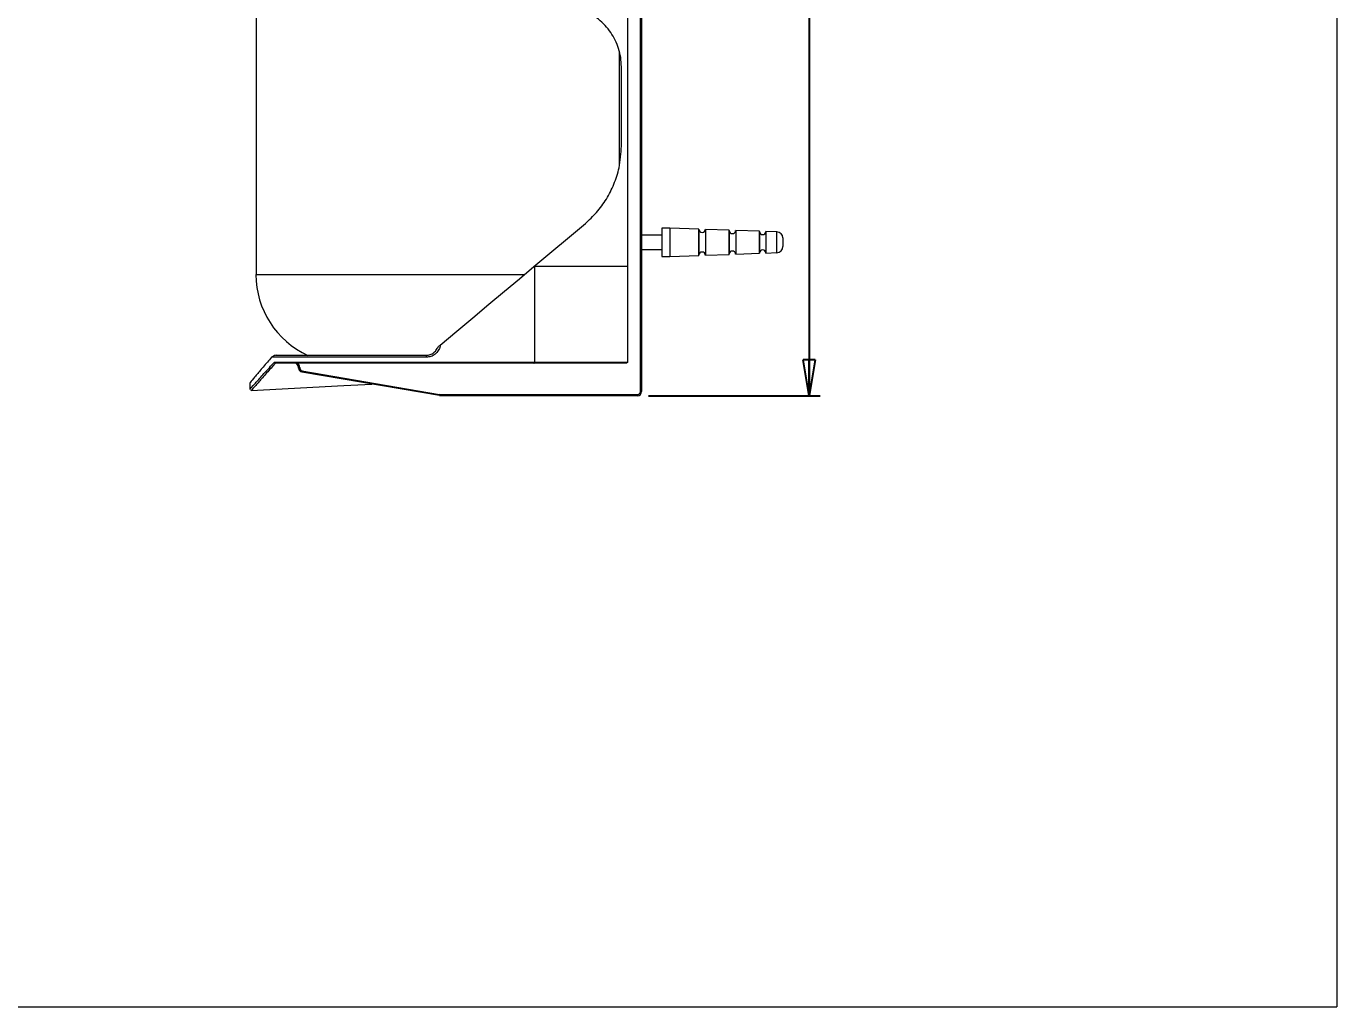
# Model space of a CAD drawing. Header units: millimetres. Extents: x 3 to 208, y 3 to 295.
# Drawn here: x 88.2 to 208.4, y 2.6 to 92.6 of the extents above; entities that cross this region are included whole.
import ezdxf

# ---------------------------------------------------------------- set-up
doc = ezdxf.new("R2010")
doc.units = ezdxf.units.MM
doc.layers.add('LEVEL0', color=179, linetype='Continuous')
doc.styles.add('SLDTEXTSTYLE0', font='TXT', dxfattribs={"width": 0.75})
doc.dimstyles.new('SLDDIMSTYLE1', dxfattribs={"dimtxt": 3.5, "dimasz": 3.302, "dimexe": 0, "dimexo": 0.0625, "dimgap": 0.875, "dimtad": 1, "dimdec": 0, "dimlfac": 2.7, "dimrnd": 1e-09, "dimzin": 12, "dimdsep": 46, "dimtxsty": 'SLDTEXTSTYLE0', "dimblk1": 'CLOSED', "dimblk2": 'CLOSED', "dimsah": 1, "dimcen": 0.09, "dimadec": 0, "dimazin": 3, "dimtfac": 1, "dimtofl": 0, "dimtmove": 0, "dimatfit": 3, "dimldrblk": 'CLOSED', "dimfxl": 0, "dimfrac": 2, "dimtolj": 1, "dimtzin": 12, "dimarcsym": 0})

# ---------------------------------------------------------------- blocks, each defined once
blk = doc.blocks.new('_CLOSED')
at = {"color": 0, "linetype": 'ByBlock', "lineweight": -2}
for p, q in [((-1, 0.166667), (0, 0)), ((-1, 0.166667), (-1, -0.166667)), ((0, 0), (-1, -0.166667)), ((0, 0), (-1, 0))]:
    blk.add_line(p, q, dxfattribs=at)
blk = doc.blocks.new('_D_6')
at = {"layer": 'LEVEL0', "color": 7}
for p, q in [((129.15, 174.92), (161, 174.92)), ((160, 174.92), (160, 58.69)), ((145.26, 58.69), (161, 58.69))]:
    blk.add_line(p, q, dxfattribs=at)
at = {"layer": 'LEVEL0', "color": 7, "xscale": 3.302, "yscale": 3.302}
for p, rotation in [((160, 174.92), 90.0000000000004), ((160, 58.69), 270.0000000000004)]:
    blk.add_blockref('_CLOSED', p, dxfattribs=dict(at, rotation=rotation))
at = {"layer": 'LEVEL0', "color": 7, "insert": (155.49, 109.74), "char_height": 3.5, "attachment_point": 1, "rotation": 90, "style": 'SLDTEXTSTYLE0'}
blk.add_mtext('314', dxfattribs=at)

msp = doc.modelspace()

# ---------------------------------------------------------------- linework, layer by layer
at = {"color": 8, "linetype": 'Continuous', "lineweight": 0}
for p, q in [((144.52, 59.06), (144.52, 145.73)), ((157.05, 71.82), (157.05, 73.72)), ((109.26, 69.8), (118.41, 69.8)), ((118.41, 69.8), (133.87, 69.8)), ((134.8, 70.55), (134.75, 70.55)), ((134.8, 70.55), (134.8, 61.77)), ((143.33, 70.55), (134.8, 70.55)), ((124.86, 62.21), (110.69, 62.21)), ((110.95, 61.77), (134.8, 61.77)), ((134.8, 61.77), (143.33, 61.77)), ((113.26, 61.29), (113.15, 61.29)), ((113.26, 61.23), (113.15, 61.23)), ((113.26, 61.29), (113.26, 61.23)), ((113.47, 60.97), (126.1, 58.81)), ((144.52, 59.06), (144.63, 59.06)), ((126.14, 58.81), (144.26, 58.81)), ((126.14, 58.81), (126.14, 58.69)), ((144.26, 58.81), (144.26, 58.69))]:
    msp.add_line(p, q, dxfattribs=at)
at = {"color": 7, "linetype": 'Continuous', "lineweight": 15}
for p, q in [((144.63, 145.73), (144.63, 59.06)), ((109.26, 132.77), (109.26, 69.8)), ((143.33, 94.43), (143.33, 70.55)), ((142.59, 79.88), (142.59, 90.24)), ((142.78, 81.6), (142.78, 88.88)), ((134.75, 70.55), (139.47, 74.5)), ((146.48, 73.42), (144.63, 73.42)), ((147.22, 74.06), (146.48, 74.06)), ((146.48, 74.06), (146.48, 71.47)), ((149.89, 73.97), (147.22, 74.06)), ((147.22, 74.06), (147.22, 71.47)), ((149.89, 71.56), (149.89, 73.97)), ((149.89, 73.96), (149.89, 71.58)), ((152.66, 73.87), (150.48, 73.95)), ((150.48, 73.95), (150.48, 73)), ((152.66, 71.66), (152.66, 73.87)), ((152.66, 73.86), (152.66, 71.67)), ((155.44, 73.78), (153.26, 73.85)), ((153.26, 73.85), (153.26, 72.98)), ((155.44, 71.76), (155.44, 73.78)), ((155.44, 73.77), (155.44, 71.77)), ((157.05, 73.72), (156.03, 73.76)), ((156.03, 73.76), (156.03, 72.96)), ((150.48, 73), (150.48, 71.59)), ((153.26, 72.98), (153.26, 71.68)), ((156.03, 72.96), (156.03, 71.78)), ((157.59, 73.17), (157.59, 72.37)), ((144.63, 72.12), (146.48, 72.12)), ((146.48, 71.47), (147.22, 71.47)), ((147.22, 71.47), (149.89, 71.56)), ((150.48, 71.59), (152.66, 71.66)), ((153.26, 71.68), (155.44, 71.76)), ((156.03, 71.78), (157.05, 71.82)), ((143.33, 70.55), (143.33, 61.77)), ((134.74, 61.66), (111.06, 61.66)), ((111.09, 62.4), (124.88, 62.4)), ((143.12, 61.66), (134.74, 61.66)), ((113.15, 61.23), (113.15, 61.29)), ((126.08, 58.7), (113.45, 60.86)), ((108.7, 59.91), (108.7, 59.28)), ((144.26, 58.69), (126.14, 58.69))]:
    msp.add_line(p, q, dxfattribs=at)
at = {"color": 7, "linetype": 'Continuous', "lineweight": 15, "flags": 128}
for points in [[(126.16, 63.34), (127.67, 64.6), (129.15, 65.85), (130.62, 67.08), (132.05, 68.28), (133.43, 69.43), (134.75, 70.55)], [(143.33, 61.77), (143.33, 61.75), (143.31, 61.73), (143.29, 61.71), (143.27, 61.69), (143.24, 61.68), (143.2, 61.67), (143.16, 61.66), (143.12, 61.66)], [(108.82, 59.16), (117.32, 59.62), (119.89, 59.76)]]:
    msp.add_lwpolyline(points, dxfattribs=at)
at = {"color": 8, "linetype": 'Continuous', "lineweight": 0, "flags": 128}
for points in [[(134.74, 61.66), (134.75, 61.66), (134.76, 61.67), (134.77, 61.68), (134.78, 61.69), (134.79, 61.71), (134.79, 61.73), (134.8, 61.75), (134.8, 61.77)], [(113.47, 60.97), (113.47, 60.95), (113.47, 60.93), (113.46, 60.91), (113.46, 60.9), (113.46, 60.88), (113.45, 60.87), (113.45, 60.87), (113.45, 60.86)], [(126.1, 58.81), (126.09, 58.79), (126.09, 58.77), (126.09, 58.75), (126.08, 58.73), (126.08, 58.72), (126.08, 58.71), (126.08, 58.7), (126.08, 58.7)]]:
    msp.add_lwpolyline(points, dxfattribs=at)
at = {"color": 7, "linetype": 'Continuous', "lineweight": 15}
for centre, radius, start, end in [((150.18, 73.96), 0.296, 181.9992, 358.0008), ((152.96, 73.86), 0.296, 181.9992, 358.0008), ((155.74, 73.77), 0.296, 181.9992, 358.0008), ((157.03, 73.17), 0.556, 0.0005, 87.9994), ((157.03, 72.37), 0.556, 272.0006, 359.9995), ((150.18, 71.58), 0.296, 1.9992, 178.0008), ((152.96, 71.67), 0.296, 2.0014, 177.9986), ((155.74, 71.77), 0.296, 2.0014, 177.9986), ((117.4, 69.8), 8.15, 179.9999, 245.38), ((112.78, 61.29), 0.37, 0.0015, 89.9993), ((113.52, 61.23), 0.37, 180.0009, 260.2716), ((144.26, 59.06), 0.37, 270.0003, 359.9988), ((126.14, 59.07), 0.372, 260.2925, 269.9887)]:
    msp.add_arc(centre, radius, start, end, dxfattribs=at)
at = {"color": 8, "linetype": 'Continuous', "lineweight": 0}
for centre, radius, start, end in [((112.78, 61.29), 0.481, 359.9982, 50.2862), ((125.63, 62.26), 0.763, 169.4969, 183.4666), ((113.52, 61.23), 0.259, 179.9995, 260.274), ((144.26, 59.06), 0.259, 270.002, 359.9977), ((126.14, 59.07), 0.26, 260.2832, 269.9804)]:
    msp.add_arc(centre, radius, start, end, dxfattribs=at)
at = {"color": 7, "linetype": 'Continuous', "lineweight": 15}
for points, knots in [([(142.78, 88.88), (142.76, 89.16), (142.74, 89.73), (142.54, 90.55), (142.23, 91.32), (141.81, 92.04), (141.29, 92.69), (140.66, 93.27), (139.93, 93.76), (139.08, 94.14), (138.18, 94.39), (137.54, 94.42), (137.22, 94.43)], [0, 0, 0, 0, 0.097384, 0.194118, 0.289335, 0.383017, 0.479578, 0.574304, 0.678268, 0.780546, 0.89066, 1, 1, 1, 1]), ([(139.47, 74.5), (139.82, 74.83), (140.55, 75.5), (141.43, 76.72), (142.13, 78.1), (142.66, 79.73), (142.73, 80.93), (142.78, 81.6)], [0, 0, 0, 0, 0.178936, 0.367203, 0.555291, 0.753851, 1, 1, 1, 1]), ([(124.88, 62.4), (125, 62.41), (125.25, 62.43), (125.58, 62.63), (125.81, 62.87), (125.89, 63.06), (125.92, 63.14)], [0, 0, 0, 0, 0.273265, 0.546793, 0.820201, 1, 1, 1, 1]), ([(125.92, 63.14), (125.92, 63.14), (125.93, 63.15), (125.95, 63.16), (126, 63.2), (126.07, 63.26), (126.13, 63.31), (126.16, 63.34)], [0, 0, 0, 0, 0.019264, 0.087274, 0.251111, 0.601787, 1, 1, 1, 1]), ([(110.69, 62.21), (110.43, 61.92), (109.98, 61.4), (109.29, 60.59), (109.07, 60.33), (108.65, 59.82), (108.72, 59.9), (108.73, 59.91)], [0, 0, 0, 0, 0.391169, 0.705945, 0.899731, 0.993836, 1, 1, 1, 1]), ([(108.7, 59.28), (108.7, 59.27), (108.65, 59.22), (109.07, 59.69), (109.28, 59.93), (110.09, 60.85), (110.64, 61.43), (110.95, 61.77)], [0, 0, 0, 0, 0.001235, 0.066855, 0.255863, 0.574461, 1, 1, 1, 1]), ([(111.03, 61.66), (111.03, 61.66), (110.96, 61.59), (110.63, 61.21), (110.1, 60.64), (109.38, 59.81), (109.18, 59.58), (108.77, 59.1), (108.82, 59.16), (108.82, 59.16)], [0, 0, 0, 0, 0.0000047, 0.0862093, 0.4514924, 0.7423713, 0.9281844, 0.9987676, 1, 1, 1, 1]), ([(110.69, 62.21), (110.74, 62.26), (110.81, 62.32), (110.9, 62.36), (110.93, 62.37)], [0, 0, 0, 0, 0.687973, 1, 1, 1, 1]), ([(111.09, 62.4), (111.09, 62.4), (111.04, 62.4), (110.98, 62.38), (110.93, 62.37)], [0, 0, 0, 0, 0.009097, 1, 1, 1, 1]), ([(111.03, 61.66), (111.02, 61.66), (111, 61.67), (110.97, 61.7), (110.96, 61.73), (110.95, 61.76), (110.95, 61.77), (110.95, 61.77)], [0, 0, 0, 0, 0.238909, 0.489155, 0.74992, 0.98723, 1, 1, 1, 1]), ([(111.06, 61.66), (111.05, 61.66), (111.04, 61.66), (111.04, 61.66), (111.03, 61.66)], [0, 0, 0, 0, 0.67935, 1, 1, 1, 1])]:
    msp.add_open_spline(points, degree=3, knots=knots, dxfattribs=at)
at = {"color": 8, "linetype": 'Continuous', "lineweight": 0}
for points, knots in [([(126.16, 63.34), (126.16, 63.3), (126.13, 63.12), (125.99, 62.81), (125.7, 62.48), (125.31, 62.26), (125.01, 62.23), (124.86, 62.21)], [0, 0, 0, 0, 0.064473, 0.297467, 0.530938, 0.765324, 1, 1, 1, 1]), ([(111.03, 61.66), (111.03, 61.66), (111.03, 61.66), (111.03, 61.66), (111.03, 61.66)], [0, 0, 0, 0, 0.997458, 1, 1, 1, 1])]:
    msp.add_open_spline(points, degree=3, knots=knots, dxfattribs=at)
at = {"layer": 'LEVEL0', "color": 7, "lineweight": 0}
for p in [(208.41, 294.54), (2.92, 2.59)]:
    msp.add_line(p, (208.41, 2.59), dxfattribs=at)

# ---------------------------------------------------------------- dimensions: what is measured, and where the dimension line sits
at = {"layer": 'LEVEL0', "color": 7}
dim = msp.add_linear_dim(base=(160, 58.69), p1=(128.15, 174.92), p2=(144.26, 58.69), angle=90, dimstyle='SLDDIMSTYLE1', dxfattribs=at)
dim.commit()
dim.dimension.update_dxf_attribs({"geometry": '_D_6', "text_midpoint": (160, 115.04), "dimtype": 160})

doc.saveas('drawing.dxf')
